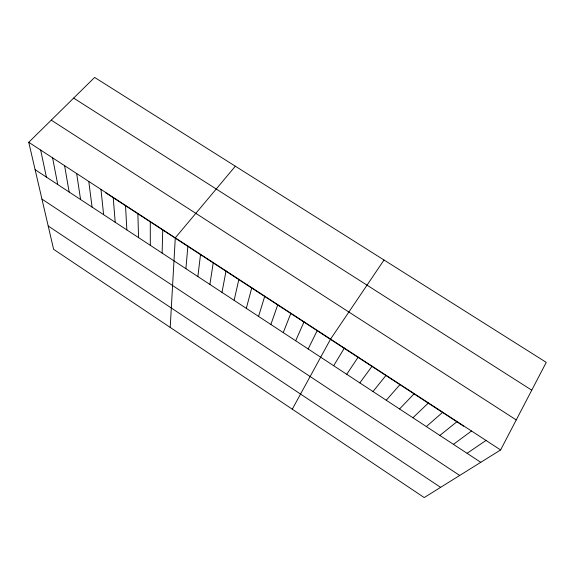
<?xml version="1.0" encoding="UTF-8"?>
<svg xmlns="http://www.w3.org/2000/svg" width="575" height="575" viewBox="0 0 575 575"><rect width="100%" height="100%" fill="white"/><g stroke="black" fill="none" stroke-linecap="round" stroke-linejoin="round"><path stroke-width="0.86" d="M162.121 253.072L162.754 229.669M170.207 327.419L175.289 237.842L235.34 166.211M185.897 268.69L187.888 246.057M197.872 276.546L200.546 254.308M209.904 284.445L213.26 262.603M221.986 292.38L226.04 270.933M234.126 300.351L238.884 279.306M246.316 308.358L251.792 287.723M258.57 316.401L264.766 296.183M270.882 324.487L277.797 304.678M283.245 332.609L290.9 313.217M295.672 340.767L304.06 321.806M308.157 348.96L317.292 330.431M500.602 449.952L546.25 362.372L94.631 77.431L28.75 142.298L53.619 249.313L424.206 497.569L500.602 449.952L28.75 142.298M292.28 409.199L330.582 339.099L384.014 260.008M333.68 365.722L344.353 348.076M346.725 374.289L358.189 357.097M359.835 382.893L372.104 366.167M373.01 391.546L386.084 375.281M386.249 400.236L400.135 384.445M399.553 408.976L414.266 393.659M412.929 417.752L428.468 402.917M426.363 426.578L442.743 412.225M439.868 435.44L457.096 421.583M453.438 444.353L471.522 430.991M467.073 453.308L486.026 440.443M73.643 98.095L531.753 390.181M51.254 120.139L516.242 419.937M105.613 192.747L463.651 426.212M35.111 169.683L480.779 462.307M41.953 199.115L459.684 475.453M48.199 226.004L440.601 487.348M40.645 150.053L46.403 177.093M52.598 157.845L57.737 184.539M64.601 165.672L69.129 192.014M76.669 173.542L80.572 199.525M88.794 181.448L92.065 207.072M100.97 189.391L103.608 214.655M113.21 197.369L115.201 222.266M125.508 205.383L126.852 229.921M137.863 213.44L138.553 237.604M150.276 221.533L150.312 245.317"/></g></svg>
